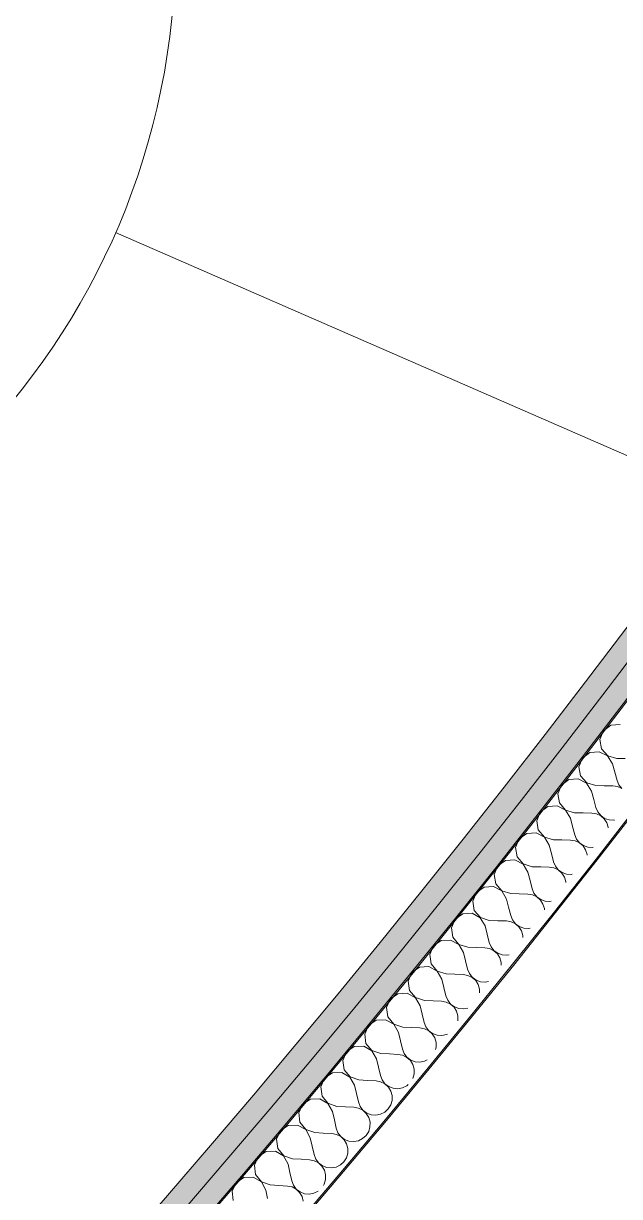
# Model space of a CAD drawing. Header units: millimetres. Extents: x -50172 to 90294, y -80883 to 25069.
# Drawn here: x -21392 to -20978, y -48268 to -47453 of the extents above; entities that cross this region are included whole.
import ezdxf
from ezdxf.enums import TextEntityAlignment as Align

# ---------------------------------------------------------------- set-up
doc = ezdxf.new("R2010")
doc.units = ezdxf.units.MM
doc.header["$MEASUREMENT"] = 0
doc.linetypes.add('Double Dashed', pattern=[1093.611073, 529.166651, -211.666656, 141.111112, -211.666656])
doc.layers.add('New_A-15-MG_Structural_Grid_Phase_2', color=7, linetype='Continuous')
doc.layers.add('New_A-25-M_Wall_Int', color=7, linetype='Continuous')
for name, color, linetype, lineweight, true_color in [('New_A-15-MG_Structural_Grid_Phase_2_Pen_No__222', 7, 'Continuous', 13, 0x65af33), ('New_A-25-M_Wall_Int_Pen_No__107', 7, 'Continuous', 15, 0xa6a6a6), ('New_A-25-M_Wall_Int_Pen_No__81', 7, 'Continuous', 20, 0x6a6a6a)]:
    doc.layers.add(name, color=color, linetype=linetype, lineweight=lineweight, true_color=true_color)
doc.layers.add('New_A-25-M_Wall_Int_Pen_No__1', color=7, linetype='Continuous', lineweight=13)
doc.layers.add('New_A-25-M_Wall_Int_Pen_No__150', color=7, linetype='Continuous', lineweight=0)
doc.styles.add('GENERATED_STYLE_4', font='')
doc.styles.get('GENERATED_STYLE_4').set_extended_font_data('Swis721 BT')

# ---------------------------------------------------------------- blocks, each defined once
blk = doc.blocks.new('*X403')
at = {"layer": 'New_A-25-M_Wall_Int_Pen_No__150', "linetype": 'Continuous'}
for p, q in [((-20989.58, -47944.78), (-20991.99, -47950.82)), ((-20984.36, -47940.9), (-20989.58, -47944.78)), ((-20977.87, -47940.34), (-20984.36, -47940.9)), ((-20991.99, -47950.82), (-20990.86, -47957.23)), ((-20998.88, -47959.76), (-21004.12, -47963.62)), ((-20992.4, -47959.22), (-20998.88, -47959.76)), ((-20986.6, -47962.17), (-20992.4, -47959.22)), ((-20990.86, -47957.23), (-20986.54, -47962.09)), ((-21004.12, -47963.62), (-21006.54, -47969.65)), ((-20983.22, -47967.73), (-20986.6, -47962.17)), ((-20986.54, -47962.09), (-20980.3, -47963.95)), ((-20983.22, -47967.73), (-20981.64, -47973.47)), ((-20980.3, -47963.95), (-20974.35, -47964.02)), ((-21006.54, -47969.65), (-21005.44, -47976.06)), ((-21005.44, -47976.06), (-21001.13, -47980.94)), ((-20981.64, -47973.47), (-20980.06, -47979.22)), ((-21018.72, -47982.41), (-21021.16, -47988.44)), ((-21013.47, -47978.57), (-21018.72, -47982.41)), ((-21006.98, -47978.05), (-21013.47, -47978.57)), ((-21001.19, -47981.02), (-21006.98, -47978.05)), ((-20997.83, -47986.59), (-21001.19, -47981.02)), ((-21001.13, -47980.94), (-20994.9, -47982.82)), ((-20994.9, -47982.82), (-20988.95, -47982.91)), ((-20988.95, -47982.91), (-20982.99, -47983)), ((-20979.74, -47983.5), (-20982.99, -47983)), ((-20980.06, -47979.22), (-20978.77, -47982.24)), ((-20976.75, -47984.87), (-20979.74, -47983.5)), ((-20978.77, -47982.24), (-20976.69, -47984.79)), ((-21021.16, -47988.44), (-21020.08, -47994.85)), ((-20997.83, -47986.59), (-20996.27, -47992.34)), ((-20996.27, -47992.34), (-20994.71, -47998.09)), ((-21033.38, -48001.16), (-21035.84, -48007.18)), ((-21028.12, -47997.33), (-21033.38, -48001.16)), ((-21021.63, -47996.83), (-21028.12, -47997.33)), ((-21015.85, -47999.82), (-21021.63, -47996.83)), ((-21020.08, -47994.85), (-21015.79, -47999.74)), ((-21012.5, -48005.4), (-21015.85, -47999.82)), ((-21015.79, -47999.74), (-21009.56, -48001.64)), ((-21009.56, -48001.64), (-21003.61, -48001.75)), ((-21003.61, -48001.75), (-20997.65, -48001.86)), ((-20994.4, -48002.37), (-20997.65, -48001.86)), ((-20994.71, -47998.09), (-20993.43, -48001.11)), ((-20993.43, -48001.11), (-20991.36, -48003.67)), ((-21035.84, -48007.18), (-21034.78, -48013.6)), ((-21012.5, -48005.4), (-21010.96, -48011.16)), ((-20991.42, -48003.75), (-20994.4, -48002.37)), ((-20988.93, -48005.89), (-20991.42, -48003.75)), ((-20991.36, -48003.67), (-20988.67, -48005.56)), ((-20987.12, -48008.63), (-20988.93, -48005.89)), ((-20988.67, -48005.56), (-20985.57, -48006.64)), ((-20986.14, -48011.77), (-20987.12, -48008.63)), ((-20985.57, -48006.64), (-20982.29, -48006.83)), ((-20982.29, -48006.83), (-20981.87, -48006.74)), ((-21042.82, -48016.05), (-21048.09, -48019.86)), ((-21036.33, -48015.57), (-21042.82, -48016.05)), ((-21030.56, -48018.58), (-21036.33, -48015.57)), ((-21034.78, -48013.6), (-21030.5, -48018.5)), ((-21010.96, -48011.16), (-21009.42, -48016.91)), ((-21009.42, -48016.91), (-21008.14, -48019.94)), ((-20986.13, -48012.19), (-20986.14, -48011.77)), ((-21048.09, -48019.86), (-21050.58, -48025.87)), ((-21050.58, -48025.87), (-21049.54, -48032.29)), ((-21027.23, -48024.17), (-21030.56, -48018.58)), ((-21030.5, -48018.5), (-21024.28, -48020.42)), ((-21027.23, -48024.17), (-21025.71, -48029.93)), ((-21024.28, -48020.42), (-21018.33, -48020.55)), ((-21018.33, -48020.55), (-21012.37, -48020.67)), ((-21009.12, -48021.19), (-21012.37, -48020.67)), ((-21006.15, -48022.58), (-21009.12, -48021.19)), ((-21008.14, -48019.94), (-21006.09, -48022.5)), ((-21003.66, -48024.73), (-21006.15, -48022.58)), ((-21006.09, -48022.5), (-21003.41, -48024.4)), ((-21001.87, -48027.48), (-21003.66, -48024.73)), ((-21003.41, -48024.4), (-21000.31, -48025.49)), ((-21000.31, -48025.49), (-20997.02, -48025.69)), ((-20997.02, -48025.69), (-20996.59, -48025.6)), ((-21051.1, -48034.26), (-21057.59, -48034.72)), ((-21045.33, -48037.29), (-21051.1, -48034.26)), ((-21049.54, -48032.29), (-21045.27, -48037.21)), ((-21025.71, -48029.93), (-21024.19, -48035.69)), ((-21000.89, -48030.62), (-21001.87, -48027.48)), ((-21000.88, -48031.09), (-21000.89, -48030.62)), ((-21062.87, -48038.51), (-21065.37, -48044.52)), ((-21057.59, -48034.72), (-21062.87, -48038.51)), ((-21042.03, -48042.89), (-21045.33, -48037.29)), ((-21045.27, -48037.21), (-21039.06, -48039.15)), ((-21039.06, -48039.15), (-21033.11, -48039.3)), ((-21033.11, -48039.3), (-21027.15, -48039.44)), ((-21023.91, -48039.97), (-21027.15, -48039.44)), ((-21024.19, -48035.69), (-21022.92, -48038.72)), ((-21020.93, -48041.37), (-21023.91, -48039.97)), ((-21022.92, -48038.72), (-21020.87, -48041.29)), ((-21018.46, -48043.53), (-21020.93, -48041.37)), ((-21020.87, -48041.29), (-21018.2, -48043.2)), ((-21065.37, -48044.52), (-21064.35, -48050.94)), ((-21064.35, -48050.94), (-21060.11, -48055.87)), ((-21042.03, -48042.89), (-21040.52, -48048.65)), ((-21040.52, -48048.65), (-21039.02, -48054.42)), ((-21016.67, -48046.28), (-21018.46, -48043.53)), ((-21018.2, -48043.2), (-21015.1, -48044.3)), ((-21015.7, -48049.43), (-21016.67, -48046.28)), ((-21015.69, -48050.06), (-21015.7, -48049.43)), ((-21015.1, -48044.3), (-21011.82, -48044.51)), ((-21011.82, -48044.51), (-21011.26, -48044.39)), ((-21077.71, -48057.12), (-21080.23, -48063.12)), ((-21072.41, -48053.34), (-21077.71, -48057.12)), ((-21065.92, -48052.91), (-21072.41, -48053.34)), ((-21060.17, -48055.95), (-21065.92, -48052.91)), ((-21056.88, -48061.56), (-21060.17, -48055.95)), ((-21060.11, -48055.87), (-21053.9, -48057.83)), ((-21053.9, -48057.83), (-21047.95, -48058)), ((-21047.95, -48058), (-21041.99, -48058.16)), ((-21038.75, -48058.7), (-21041.99, -48058.16)), ((-21039.02, -48054.42), (-21037.76, -48057.46)), ((-21035.78, -48060.11), (-21038.75, -48058.7)), ((-21037.76, -48057.46), (-21035.72, -48060.03)), ((-21080.23, -48063.12), (-21079.23, -48069.54)), ((-21056.88, -48061.56), (-21055.39, -48067.33)), ((-21033.31, -48062.27), (-21035.78, -48060.11)), ((-21035.72, -48060.03), (-21033.05, -48061.95)), ((-21031.53, -48065.04), (-21033.31, -48062.27)), ((-21033.05, -48061.95), (-21029.96, -48063.06)), ((-21030.57, -48068.18), (-21031.53, -48065.04)), ((-21029.96, -48063.06), (-21026.67, -48063.28)), ((-21026.67, -48063.28), (-21025.87, -48063.11)), ((-21087.29, -48071.92), (-21092.6, -48075.68)), ((-21080.8, -48071.51), (-21087.29, -48071.92)), ((-21075.06, -48074.56), (-21080.8, -48071.51)), ((-21079.23, -48069.54), (-21075, -48074.49)), ((-21071.79, -48080.19), (-21075.06, -48074.56)), ((-21075, -48074.49), (-21068.8, -48076.47)), ((-21055.39, -48067.33), (-21053.9, -48073.1)), ((-21053.9, -48073.1), (-21052.65, -48076.14)), ((-21030.56, -48069.11), (-21030.57, -48068.18)), ((-21092.6, -48075.68), (-21095.14, -48081.67)), ((-21095.14, -48081.67), (-21094.16, -48088.1)), ((-21071.79, -48080.19), (-21070.32, -48085.96)), ((-21068.8, -48076.47), (-21062.84, -48076.65)), ((-21062.84, -48076.65), (-21056.89, -48076.83)), ((-21053.65, -48077.38), (-21056.89, -48076.83)), ((-21050.68, -48078.8), (-21053.65, -48077.38)), ((-21052.65, -48076.14), (-21050.62, -48078.72)), ((-21048.22, -48080.97), (-21050.68, -48078.8)), ((-21050.62, -48078.72), (-21047.96, -48080.65)), ((-21046.45, -48083.74), (-21048.22, -48080.97)), ((-21047.96, -48080.65), (-21044.87, -48081.77)), ((-21044.87, -48081.77), (-21041.59, -48082)), ((-21041.59, -48082), (-21040.43, -48081.76)), ((-21102.24, -48090.45), (-21107.56, -48094.19)), ((-21095.74, -48090.06), (-21102.24, -48090.45)), ((-21090.01, -48093.13), (-21095.74, -48090.06)), ((-21094.16, -48088.1), (-21089.95, -48093.06)), ((-21070.32, -48085.96), (-21068.85, -48091.74)), ((-21068.85, -48091.74), (-21067.61, -48094.78)), ((-21045.5, -48086.89), (-21046.45, -48083.74)), ((-21045.49, -48088.23), (-21045.5, -48086.89)), ((-21107.56, -48094.19), (-21110.12, -48100.17)), ((-21086.75, -48098.77), (-21090.01, -48093.13)), ((-21089.95, -48093.06), (-21083.76, -48095.06)), ((-21086.75, -48098.77), (-21085.3, -48104.55)), ((-21083.76, -48095.06), (-21077.8, -48095.26)), ((-21077.8, -48095.26), (-21071.85, -48095.46)), ((-21068.61, -48096.02), (-21071.85, -48095.46)), ((-21065.65, -48097.45), (-21068.61, -48096.02)), ((-21067.61, -48094.78), (-21065.59, -48097.37)), ((-21063.19, -48099.63), (-21065.65, -48097.45)), ((-21065.59, -48097.37), (-21062.93, -48099.3)), ((-21061.43, -48102.4), (-21063.19, -48099.63)), ((-21062.93, -48099.3), (-21059.85, -48100.43)), ((-21110.12, -48100.17), (-21109.16, -48106.61)), ((-21109.16, -48106.61), (-21104.96, -48111.58)), ((-21085.3, -48104.55), (-21083.85, -48110.33)), ((-21060.49, -48105.56), (-21061.43, -48102.4)), ((-21060.47, -48107.43), (-21060.49, -48105.56)), ((-21059.85, -48100.43), (-21056.56, -48100.67)), ((-21056.56, -48100.67), (-21054.93, -48100.34)), ((-21122.57, -48112.66), (-21125.15, -48118.63)), ((-21117.24, -48108.93), (-21122.57, -48112.66)), ((-21110.74, -48108.56), (-21117.24, -48108.93)), ((-21105.02, -48111.65), (-21110.74, -48108.56)), ((-21101.78, -48117.3), (-21105.02, -48111.65)), ((-21104.96, -48111.58), (-21098.77, -48113.6)), ((-21098.77, -48113.6), (-21092.82, -48113.82)), ((-21092.82, -48113.82), (-21086.86, -48114.04)), ((-21083.63, -48114.61), (-21086.86, -48114.04)), ((-21083.85, -48110.33), (-21082.63, -48113.37)), ((-21080.67, -48116.04), (-21083.63, -48114.61)), ((-21082.63, -48113.37), (-21080.61, -48115.97)), ((-21078.22, -48118.23), (-21080.67, -48116.04)), ((-21080.61, -48115.97), (-21077.96, -48117.91)), ((-21125.15, -48118.63), (-21124.21, -48125.07)), ((-21101.78, -48117.3), (-21100.35, -48123.08)), ((-21100.35, -48123.08), (-21098.92, -48128.87)), ((-21076.47, -48121.01), (-21078.22, -48118.23)), ((-21077.96, -48117.91), (-21074.88, -48119.05)), ((-21075.54, -48124.17), (-21076.47, -48121.01)), ((-21075.52, -48126.71), (-21075.54, -48124.17)), ((-21074.88, -48119.05), (-21071.6, -48119.3)), ((-21071.6, -48119.3), (-21069.39, -48118.85)), ((-21137.64, -48131.07), (-21140.24, -48137.04)), ((-21132.3, -48127.37), (-21137.64, -48131.07)), ((-21125.8, -48127.01), (-21132.3, -48127.37)), ((-21120.09, -48130.13), (-21125.8, -48127.01)), ((-21124.21, -48125.07), (-21120.03, -48130.05)), ((-21116.87, -48135.78), (-21120.09, -48130.13)), ((-21120.03, -48130.05), (-21113.85, -48132.09)), ((-21113.85, -48132.09), (-21107.89, -48132.33)), ((-21107.89, -48132.33), (-21101.94, -48132.57)), ((-21098.92, -48128.87), (-21097.7, -48131.92)), ((-21097.7, -48131.92), (-21095.69, -48134.52)), ((-21140.24, -48137.04), (-21139.32, -48143.48)), ((-21116.87, -48135.78), (-21115.45, -48141.57)), ((-21098.7, -48133.15), (-21101.94, -48132.57)), ((-21095.75, -48134.59), (-21098.7, -48133.15)), ((-21093.31, -48136.79), (-21095.75, -48134.59)), ((-21095.69, -48134.52), (-21093.05, -48136.47)), ((-21091.57, -48139.58), (-21093.31, -48136.79)), ((-21093.05, -48136.47), (-21089.97, -48137.62)), ((-21090.65, -48142.74), (-21091.57, -48139.58)), ((-21089.97, -48137.62), (-21086.69, -48137.88)), ((-21086.69, -48137.88), (-21083.79, -48137.3)), ((-21147.42, -48145.75), (-21152.77, -48149.44)), ((-21140.92, -48145.42), (-21147.42, -48145.75)), ((-21135.21, -48148.55), (-21140.92, -48145.42)), ((-21139.32, -48143.48), (-21135.15, -48148.48)), ((-21132.01, -48154.22), (-21135.21, -48148.55)), ((-21135.15, -48148.48), (-21128.98, -48150.53)), ((-21115.45, -48141.57), (-21114.04, -48147.36)), ((-21114.04, -48147.36), (-21112.83, -48150.41)), ((-21090.64, -48146.03), (-21090.65, -48142.74)), ((-21090.65, -48146.1), (-21090.64, -48146.03)), ((-21152.77, -48149.44), (-21155.39, -48155.4)), ((-21155.39, -48155.4), (-21154.49, -48161.84)), ((-21132.01, -48154.22), (-21130.62, -48160.01)), ((-21128.98, -48150.53), (-21123.03, -48150.79)), ((-21123.03, -48150.79), (-21117.07, -48151.05)), ((-21113.84, -48151.64), (-21117.07, -48151.05)), ((-21110.89, -48153.1), (-21113.84, -48151.64)), ((-21112.83, -48150.41), (-21110.83, -48153.02)), ((-21108.46, -48155.3), (-21110.89, -48153.1)), ((-21110.83, -48153.02), (-21108.19, -48154.98)), ((-21106.72, -48158.09), (-21108.46, -48155.3)), ((-21108.19, -48154.98), (-21105.12, -48156.14)), ((-21105.12, -48156.14), (-21101.84, -48156.41)), ((-21101.84, -48156.41), (-21098.61, -48155.77)), ((-21098.61, -48155.77), (-21097.95, -48155.43)), ((-21162.59, -48164.09), (-21167.96, -48167.77)), ((-21156.09, -48163.78), (-21162.59, -48164.09)), ((-21150.4, -48166.93), (-21156.09, -48163.78)), ((-21154.49, -48161.84), (-21150.34, -48166.85)), ((-21130.62, -48160.01), (-21129.22, -48165.8)), ((-21105.82, -48161.25), (-21106.72, -48158.09)), ((-21106.24, -48166.06), (-21105.81, -48164.55)), ((-21105.81, -48164.55), (-21105.82, -48161.25)), ((-21167.96, -48167.77), (-21170.59, -48173.71)), ((-21147.21, -48172.6), (-21150.4, -48166.93)), ((-21150.34, -48166.85), (-21144.17, -48168.93)), ((-21147.21, -48172.6), (-21145.84, -48178.4)), ((-21144.17, -48168.93), (-21138.22, -48169.21)), ((-21138.22, -48169.21), (-21132.27, -48169.48)), ((-21129.03, -48170.09), (-21132.27, -48169.48)), ((-21129.22, -48165.8), (-21128.02, -48168.86)), ((-21126.09, -48171.55), (-21129.03, -48170.09)), ((-21128.02, -48168.86), (-21126.03, -48171.48)), ((-21123.67, -48173.76), (-21126.09, -48171.55)), ((-21126.03, -48171.48), (-21123.4, -48173.44)), ((-21170.59, -48173.71), (-21169.71, -48180.16)), ((-21169.71, -48180.16), (-21165.58, -48185.18)), ((-21145.84, -48178.4), (-21144.46, -48184.2)), ((-21121.94, -48176.56), (-21123.67, -48173.76)), ((-21123.4, -48173.44), (-21120.33, -48174.61)), ((-21121.04, -48179.72), (-21121.94, -48176.56)), ((-21121.05, -48183.02), (-21121.04, -48179.72)), ((-21120.33, -48174.61), (-21117.05, -48174.89)), ((-21117.05, -48174.89), (-21113.82, -48174.27)), ((-21113.82, -48174.27), (-21111.88, -48173.29)), ((-21183.2, -48186.04), (-21185.86, -48191.98)), ((-21177.83, -48182.38), (-21183.2, -48186.04)), ((-21171.33, -48182.09), (-21177.83, -48182.38)), ((-21165.64, -48185.26), (-21171.33, -48182.09)), ((-21162.48, -48190.94), (-21165.64, -48185.26)), ((-21165.58, -48185.18), (-21159.42, -48187.28)), ((-21159.42, -48187.28), (-21153.47, -48187.58)), ((-21153.47, -48187.58), (-21147.52, -48187.87)), ((-21144.29, -48188.48), (-21147.52, -48187.87)), ((-21144.46, -48184.2), (-21143.27, -48187.26)), ((-21141.35, -48189.96), (-21144.29, -48188.48)), ((-21143.27, -48187.26), (-21141.29, -48189.88)), ((-21121.96, -48186.19), (-21121.05, -48183.02)), ((-21121.96, -48186.2), (-21121.96, -48186.19)), ((-21185.86, -48191.98), (-21185, -48198.43)), ((-21162.48, -48190.94), (-21161.12, -48196.74)), ((-21161.12, -48196.74), (-21159.76, -48202.54)), ((-21138.93, -48192.18), (-21141.35, -48189.96)), ((-21141.29, -48189.88), (-21138.66, -48191.86)), ((-21137.21, -48194.98), (-21138.93, -48192.18)), ((-21138.66, -48191.86), (-21135.6, -48193.03)), ((-21136.33, -48198.15), (-21137.21, -48194.98)), ((-21135.6, -48193.03), (-21132.32, -48193.33)), ((-21132.32, -48193.33), (-21129.08, -48192.71)), ((-21129.08, -48192.71), (-21126.13, -48191.23)), ((-21126.13, -48191.23), (-21125.28, -48190.45)), ((-21198.51, -48204.26), (-21201.18, -48210.19)), ((-21193.12, -48200.62), (-21198.51, -48204.26)), ((-21186.62, -48200.35), (-21193.12, -48200.62)), ((-21180.94, -48203.54), (-21186.62, -48200.35)), ((-21185, -48198.43), (-21180.88, -48203.46)), ((-21177.8, -48209.23), (-21180.94, -48203.54)), ((-21180.88, -48203.46), (-21174.73, -48205.58)), ((-21174.73, -48205.58), (-21168.78, -48205.9)), ((-21159.76, -48202.54), (-21158.58, -48205.61)), ((-21158.58, -48205.61), (-21156.61, -48208.24)), ((-21139.01, -48207.41), (-21137.26, -48204.61)), ((-21137.26, -48204.61), (-21136.34, -48201.44)), ((-21136.34, -48201.44), (-21136.33, -48198.15)), ((-21201.18, -48210.19), (-21200.34, -48216.64)), ((-21177.8, -48209.23), (-21176.45, -48215.04)), ((-21168.78, -48205.9), (-21162.83, -48206.21)), ((-21159.6, -48206.83), (-21162.83, -48206.21)), ((-21156.67, -48208.31), (-21159.6, -48206.83)), ((-21154.25, -48210.54), (-21156.67, -48208.31)), ((-21156.61, -48208.24), (-21153.99, -48210.22)), ((-21152.54, -48213.35), (-21154.25, -48210.54)), ((-21153.99, -48210.22), (-21150.92, -48211.41)), ((-21151.67, -48216.52), (-21152.54, -48213.35)), ((-21150.92, -48211.41), (-21147.65, -48211.71)), ((-21147.65, -48211.71), (-21144.41, -48211.11)), ((-21144.41, -48211.11), (-21141.45, -48209.64)), ((-21141.45, -48209.64), (-21139.01, -48207.41)), ((-21208.47, -48218.81), (-21213.87, -48222.44)), ((-21201.97, -48218.56), (-21208.47, -48218.81)), ((-21196.3, -48221.77), (-21201.97, -48218.56)), ((-21200.34, -48216.64), (-21196.24, -48221.69)), ((-21193.17, -48227.47), (-21196.3, -48221.77)), ((-21196.24, -48221.69), (-21190.09, -48223.83)), ((-21176.45, -48215.04), (-21175.12, -48220.84)), ((-21175.12, -48220.84), (-21173.95, -48223.91)), ((-21152.62, -48222.98), (-21151.7, -48219.81)), ((-21151.7, -48219.81), (-21151.67, -48216.52)), ((-21213.87, -48222.44), (-21216.56, -48228.36)), ((-21216.56, -48228.36), (-21215.74, -48234.81)), ((-21193.17, -48227.47), (-21191.85, -48233.28)), ((-21190.09, -48223.83), (-21184.15, -48224.17)), ((-21184.15, -48224.17), (-21178.2, -48224.5)), ((-21174.97, -48225.13), (-21178.2, -48224.5)), ((-21172.04, -48226.62), (-21174.97, -48225.13)), ((-21173.95, -48223.91), (-21171.98, -48226.55)), ((-21169.64, -48228.86), (-21172.04, -48226.62)), ((-21171.98, -48226.55), (-21169.37, -48228.54)), ((-21167.94, -48231.67), (-21169.64, -48228.86)), ((-21169.37, -48228.54), (-21166.31, -48229.74)), ((-21166.31, -48229.74), (-21163.03, -48230.05)), ((-21163.03, -48230.05), (-21159.79, -48229.45)), ((-21159.79, -48229.45), (-21156.83, -48227.99)), ((-21156.83, -48227.99), (-21154.38, -48225.78)), ((-21154.38, -48225.78), (-21152.62, -48222.98)), ((-21223.88, -48236.96), (-21229.29, -48240.56)), ((-21217.37, -48236.73), (-21223.88, -48236.96)), ((-21211.72, -48239.95), (-21217.37, -48236.73)), ((-21215.74, -48234.81), (-21211.66, -48239.88)), ((-21191.85, -48233.28), (-21190.53, -48239.09)), ((-21168.05, -48241.3), (-21167.11, -48238.14)), ((-21167.07, -48234.84), (-21167.94, -48231.67)), ((-21167.11, -48238.14), (-21167.07, -48234.84)), ((-21229.29, -48240.56), (-21232, -48246.48)), ((-21232, -48246.48), (-21231.2, -48252.93)), ((-21208.61, -48245.67), (-21211.72, -48239.95)), ((-21211.66, -48239.88), (-21205.52, -48242.03)), ((-21208.61, -48245.67), (-21207.3, -48251.48)), ((-21205.52, -48242.03), (-21199.57, -48242.39)), ((-21199.57, -48242.39), (-21193.62, -48242.74)), ((-21190.4, -48243.38), (-21193.62, -48242.74)), ((-21190.53, -48239.09), (-21189.37, -48242.17)), ((-21187.47, -48244.88), (-21190.4, -48243.38)), ((-21189.37, -48242.17), (-21187.41, -48244.81)), ((-21185.08, -48247.12), (-21187.47, -48244.88)), ((-21187.41, -48244.81), (-21184.81, -48246.81)), ((-21175.23, -48247.75), (-21172.27, -48246.3)), ((-21172.27, -48246.3), (-21169.81, -48244.09)), ((-21169.81, -48244.09), (-21168.05, -48241.3)), ((-21231.2, -48252.93), (-21227.13, -48258.01)), ((-21207.3, -48251.48), (-21206, -48257.29)), ((-21183.38, -48249.94), (-21185.08, -48247.12)), ((-21184.81, -48246.81), (-21181.75, -48248.01)), ((-21182.53, -48253.12), (-21183.38, -48249.94)), ((-21182.58, -48256.41), (-21182.53, -48253.12)), ((-21181.75, -48248.01), (-21178.48, -48248.34)), ((-21178.48, -48248.34), (-21175.23, -48247.75)), ((-21244.76, -48258.64), (-21247.49, -48264.55)), ((-21239.34, -48255.05), (-21244.76, -48258.64)), ((-21232.84, -48254.84), (-21239.34, -48255.05)), ((-21227.19, -48258.08), (-21232.84, -48254.84)), ((-21224.1, -48263.81), (-21227.19, -48258.08)), ((-21227.13, -48258.01), (-21221, -48260.18)), ((-21221, -48260.18), (-21215.05, -48260.56)), ((-21215.05, -48260.56), (-21209.1, -48260.93)), ((-21205.88, -48261.58), (-21209.1, -48260.93)), ((-21206, -48257.29), (-21204.85, -48260.37)), ((-21202.97, -48263.09), (-21205.88, -48261.58)), ((-21204.85, -48260.37), (-21202.9, -48263.02)), ((-21184.09, -48260.46), (-21183.52, -48259.57)), ((-21183.52, -48259.57), (-21182.58, -48256.41)), ((-21247.49, -48264.55), (-21246.72, -48271.01)), ((-21224.1, -48263.81), (-21222.82, -48269.63)), ((-21200.57, -48265.34), (-21202.97, -48263.09)), ((-21202.9, -48263.02), (-21200.3, -48265.03)), ((-21198.89, -48268.16), (-21200.57, -48265.34)), ((-21200.3, -48265.03), (-21197.25, -48266.24)), ((-21198.05, -48271.34), (-21198.89, -48268.16)), ((-21197.25, -48266.24), (-21193.98, -48266.58)), ((-21193.98, -48266.58), (-21190.73, -48266)), ((-21190.73, -48266), (-21187.81, -48264.58))]:
    blk.add_line(p, q, dxfattribs=at)
blk = doc.blocks.new('Wall_74_1', base_point=(-29918.46, -50217.22))
at = {"layer": 'New_A-25-M_Wall_Int_Pen_No__107', "linetype": 'Continuous'}
for points in [[(-20095.26, -46371.16, -0.413614), (-29918.46, -50217.22), (-29924.46, -50230.97, 0.413614), (-20081.52, -46377.18)], [(-20081.52, -46377.18, -0.413614), (-29924.46, -50230.97), (-29930.45, -50244.72, 0.413614), (-20067.79, -46383.21)]]:
    blk.add_hatch(color=256, dxfattribs=at).paths.add_polyline_path(points)
at = {"layer": 'New_A-25-M_Wall_Int_Pen_No__81', "linetype": 'Continuous', "lineweight": 0, "true_color": 0x353535}
for points in [[(-20067.79, -46383.21, -0.413614), (-29930.45, -50244.72), (-29930.85, -50245.64, 0.413614), (-20066.87, -46383.61)], [(-20021.08, -46403.69, -0.413614), (-29950.84, -50291.47), (-29951.24, -50292.39, 0.413614), (-20020.16, -46404.09)]]:
    blk.add_hatch(color=250, dxfattribs=at).paths.add_polyline_path(points)
at = {"layer": 'New_A-25-M_Wall_Int_Pen_No__1', "linetype": 'Continuous'}
for radius in [7467.12, 7482.12, 7498.12, 7497.12, 7549.12, 7548.12]:
    blk.add_arc((-26933.84, -43372.52), radius, 246.440445, 336.323082, dxfattribs=at)
at = {"layer": 'New_A-25-M_Wall_Int', "color": 250, "lineweight": 50, "true_color": 0x2a2a2a}
blk.add_blockref('*X403', (0, 0), dxfattribs=at)
blk = doc.blocks.new('Standard grid marker_15')
at = {"layer": 'New_A-15-MG_Structural_Grid_Phase_2_Pen_No__222', "linetype": 'Double Dashed'}
blk.add_line((20063.55, 0), (22654.17, 0), dxfattribs=at)
at = {"layer": 'New_A-15-MG_Structural_Grid_Phase_2_Pen_No__222', "linetype": 'Continuous'}
blk.add_circle((23154.17, 0), 500, dxfattribs=at)
at = {"layer": 'New_A-15-MG_Structural_Grid_Phase_2_Pen_No__222', "style": 'GENERATED_STYLE_4'}
for tag, p in [('AC_MarkerText_1_0', (-500, 43.39)), ('AC_MarkerText_1_1', (23154.17, 43.39))]:
    blk.add_attdef(tag, text='', height=350, rotation=180, dxfattribs=at).set_placement(p, align=Align.MIDDLE_CENTER)

msp = doc.modelspace()

# ---------------------------------------------------------------- block references
at = {"layer": 'New_A-15-MG_Structural_Grid_Phase_2', "color": 8, "linetype": 'Continuous', "lineweight": 15, "zscale": 1000, "rotation": 156.4404115839914}
msp.add_blockref('Standard grid marker_15', (-562.6, -56653.56), dxfattribs=at)
at = {"layer": 'New_A-25-M_Wall_Int', "color": 250, "lineweight": 50, "true_color": 0x2a2a2a}
msp.add_blockref('Wall_74_1', (-29918.46, -50217.22), dxfattribs=at)

doc.saveas('drawing.dxf')
